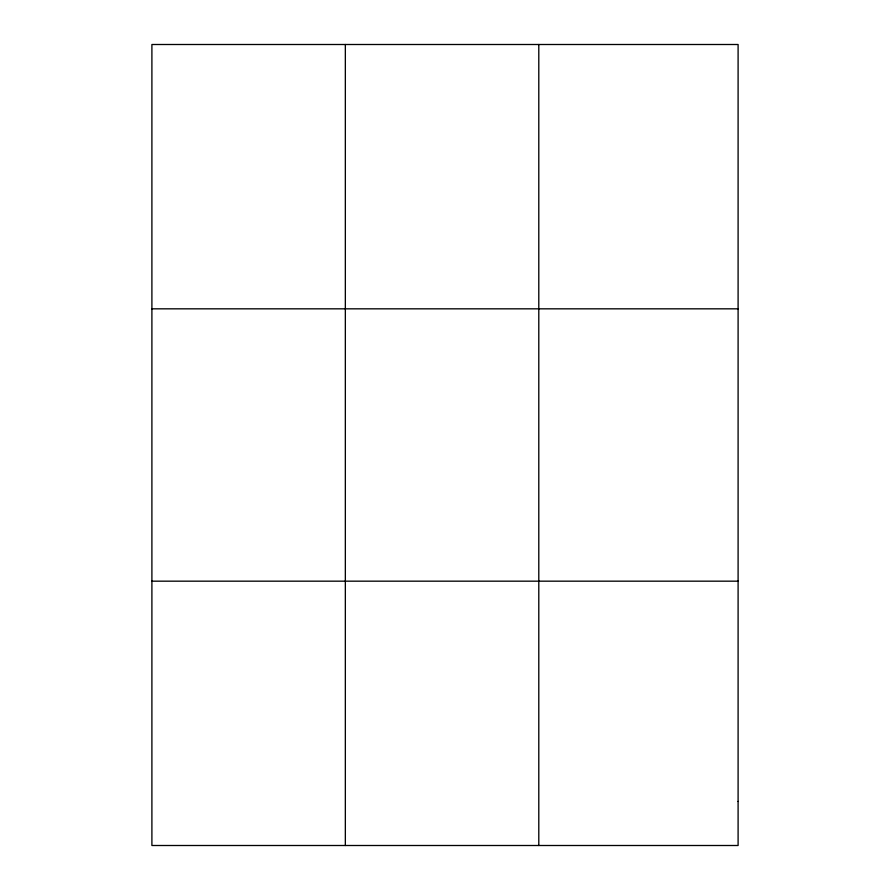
<?xml version="1.0" encoding="UTF-8"?>
<svg xmlns="http://www.w3.org/2000/svg" width="890" height="890" viewBox="0 0 890 890"><rect width="100%" height="100%" fill="white"/><g stroke="black" fill="none" stroke-linecap="round" stroke-linejoin="round"><path stroke-width="1.33" d="M345.342 44.5L345.342 845.5M538.795 44.5L538.795 845.5M151.901 308.83L738.099 308.83M151.901 581.17L738.099 581.17M738.099 801.445L738.099 845.5L151.901 845.5L151.901 44.5L738.099 44.5L738.099 801.445"/></g></svg>
